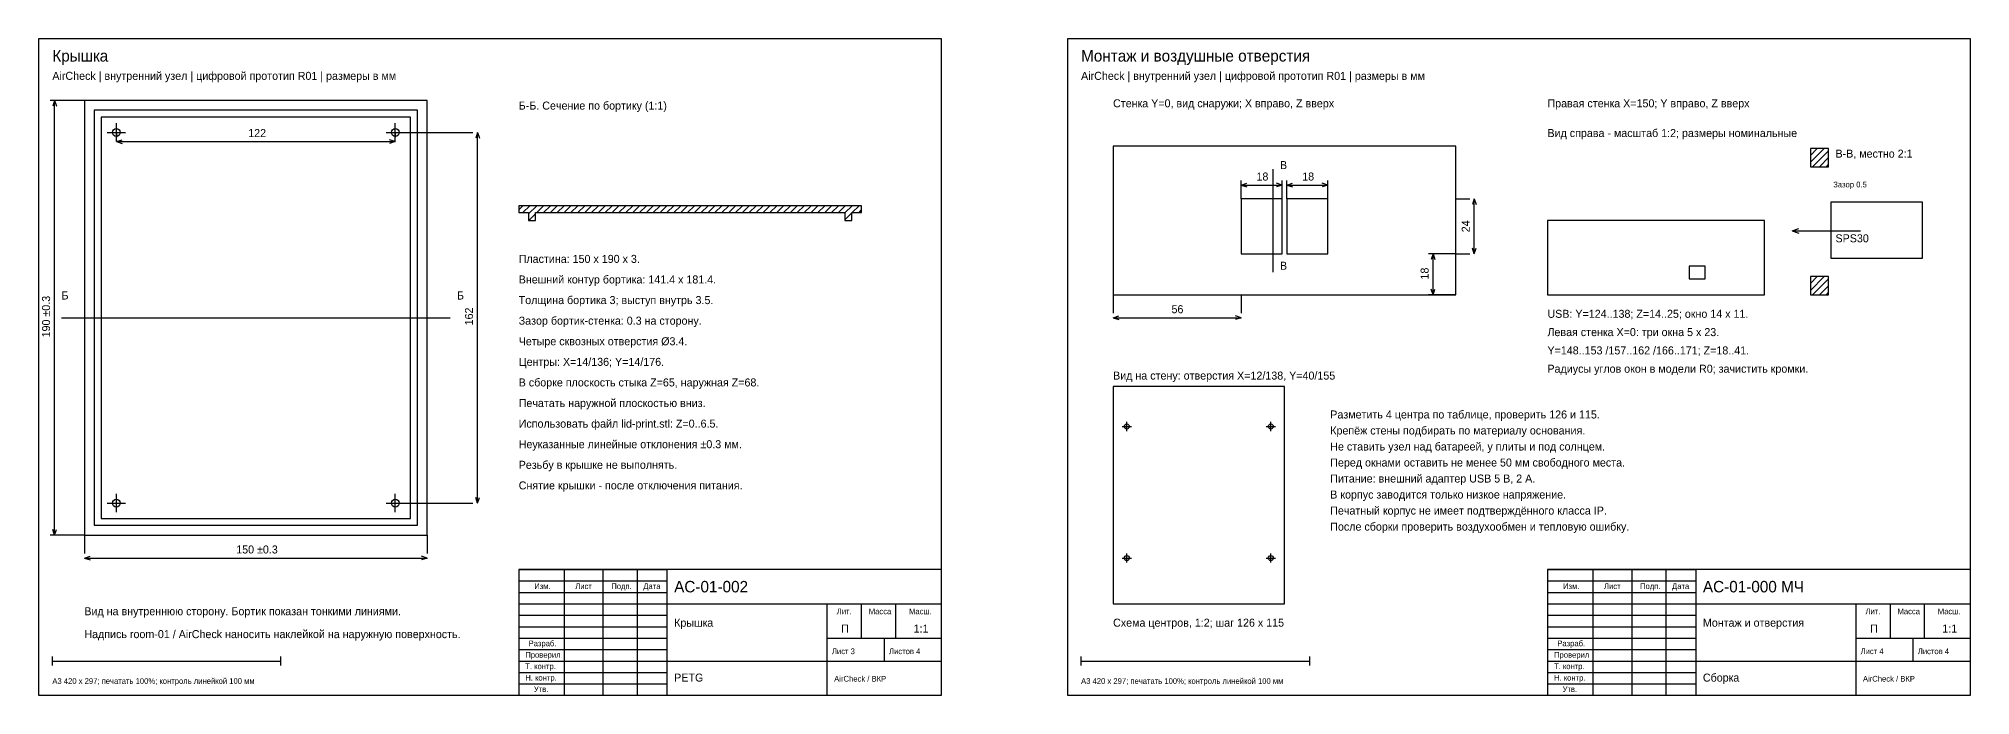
# Model space of a CAD drawing. Header units: millimetres. Extents: x 20 to 1765, y 5 to 292.
# Drawn here: x 920 to 1765, y 5 to 292 of the extents above; entities that cross this region are included whole.
import ezdxf

# ---------------------------------------------------------------- set-up
doc = ezdxf.new("R2010")
doc.units = ezdxf.units.MM
for name, color, linetype in [('D-CENTER', 7, 'Continuous'), ('D-DETAIL', 7, 'Continuous'), ('D-DIM', 7, 'Continuous'), ('D-OUTLINE', 7, 'Continuous'), ('D-REF', 7, 'Continuous'), ('D-TEXT', 7, 'Continuous')]:
    doc.layers.add(name, color=color, linetype=linetype)

msp = doc.modelspace()

# ---------------------------------------------------------------- linework, layer by layer
at = {"layer": 'D-CENTER'}
for p, q in [((954, 247), (954, 255)), ((1076, 247), (1076, 255)), ((950, 251), (958, 251)), ((1072, 251), (1080, 251)), ((1460, 190), (1460, 235)), ((930, 170), (1100, 170)), ((1394, 122.5), (1398, 122.5)), ((1396, 120.5), (1396, 124.5)), ((1457, 122.5), (1461, 122.5)), ((1459, 120.5), (1459, 124.5)), ((954, 85), (954, 93)), ((1076, 85), (1076, 93)), ((950, 89), (958, 89)), ((1072, 89), (1080, 89)), ((1394, 65), (1398, 65)), ((1396, 63), (1396, 67)), ((1457, 65), (1461, 65)), ((1459, 63), (1459, 67))]:
    msp.add_line(p, q, dxfattribs=at)
at = {"layer": 'D-DETAIL'}
for p, q in [((1085.7, 260.7), (944.3, 260.7)), ((944.3, 260.7), (944.3, 79.3)), ((1082.7, 257.7), (947.3, 257.7)), ((947.3, 257.7), (947.3, 82.3)), ((1082.7, 82.3), (1082.7, 257.7)), ((1085.7, 79.3), (1085.7, 260.7)), ((1695, 241), (1698, 244)), ((1695, 238), (1701, 244)), ((1696, 236), (1703, 243)), ((1699, 236), (1703, 240)), ((1702, 236), (1703, 237)), ((1130, 217.137), (1131.863, 219)), ((1131.863, 216), (1134.863, 219)), ((1134.3, 215.437), (1137.863, 219)), ((1134.363, 212.5), (1137.3, 215.437)), ((1137.863, 216), (1140.863, 219)), ((1140.863, 216), (1143.863, 219)), ((1143.863, 216), (1146.863, 219)), ((1146.863, 216), (1149.863, 219)), ((1149.863, 216), (1152.863, 219)), ((1152.863, 216), (1155.863, 219)), ((1155.863, 216), (1158.863, 219)), ((1158.863, 216), (1161.863, 219)), ((1161.863, 216), (1164.863, 219)), ((1164.863, 216), (1167.863, 219)), ((1167.863, 216), (1170.863, 219)), ((1170.863, 216), (1173.863, 219)), ((1173.863, 216), (1176.863, 219)), ((1176.863, 216), (1179.863, 219)), ((1179.863, 216), (1182.863, 219)), ((1182.863, 216), (1185.863, 219)), ((1185.863, 216), (1188.863, 219)), ((1188.863, 216), (1191.863, 219)), ((1191.863, 216), (1194.863, 219)), ((1194.863, 216), (1197.863, 219)), ((1197.863, 216), (1200.863, 219)), ((1200.863, 216), (1203.863, 219)), ((1203.863, 216), (1206.863, 219)), ((1206.863, 216), (1209.863, 219)), ((1209.863, 216), (1212.863, 219)), ((1212.863, 216), (1215.863, 219)), ((1215.863, 216), (1218.863, 219)), ((1218.863, 216), (1221.863, 219)), ((1221.863, 216), (1224.863, 219)), ((1224.863, 216), (1227.863, 219)), ((1227.863, 216), (1230.863, 219)), ((1230.863, 216), (1233.863, 219)), ((1233.863, 216), (1236.863, 219)), ((1236.863, 216), (1239.863, 219)), ((1239.863, 216), (1242.863, 219)), ((1242.863, 216), (1245.863, 219)), ((1245.863, 216), (1248.863, 219)), ((1248.863, 216), (1251.863, 219)), ((1251.863, 216), (1254.863, 219)), ((1254.863, 216), (1257.863, 219)), ((1257.863, 216), (1260.863, 219)), ((1260.863, 216), (1263.863, 219)), ((1263.863, 216), (1266.863, 219)), ((1266.863, 216), (1269.863, 219)), ((1269.863, 216), (1272.863, 219)), ((1272.7, 215.837), (1275.863, 219)), ((1272.7, 212.837), (1275.7, 215.837)), ((1275.363, 212.5), (1275.7, 212.837)), ((1275.863, 216), (1278.863, 219)), ((1278.863, 216), (1280, 217.137)), ((1695, 185), (1698, 188)), ((1695, 182), (1701, 188)), ((1696, 180), (1703, 187)), ((1699, 180), (1703, 184)), ((1702, 180), (1703, 181)), ((944.3, 79.3), (1085.7, 79.3)), ((947.3, 82.3), (1082.7, 82.3)), ((1130, 60), (1195, 60)), ((1150, 5), (1150, 60)), ((1167, 5), (1167, 60)), ((1182, 5), (1182, 60)), ((1580, 60), (1645, 60)), ((1600, 5), (1600, 60)), ((1617, 5), (1617, 60)), ((1632, 5), (1632, 60)), ((1130, 55), (1195, 55)), ((1580, 55), (1645, 55)), ((1130, 50), (1195, 50)), ((1130, 45), (1195, 45)), ((1580, 50), (1645, 50)), ((1580, 45), (1645, 45)), ((1130, 40), (1195, 40)), ((1130, 35), (1195, 35)), ((1580, 40), (1645, 40)), ((1580, 35), (1645, 35)), ((1130, 30), (1195, 30)), ((1580, 30), (1645, 30)), ((1130, 25), (1195, 25)), ((1130, 20), (1195, 20)), ((1580, 25), (1645, 25)), ((1580, 20), (1645, 20)), ((1130, 15), (1195, 15)), ((1130, 10), (1195, 10)), ((1580, 15), (1645, 15)), ((1580, 10), (1645, 10))]:
    msp.add_line(p, q, dxfattribs=at)
at = {"layer": 'D-DIM'}
for p, q in [((940, 265), (925, 265)), ((927, 265), (926.2, 262.5)), ((927, 75), (927, 265)), ((927, 265), (927.8, 262.5)), ((954, 251), (954, 249)), ((954, 247), (956.5, 247.8)), ((954, 247), (1076, 247)), ((954, 247), (956.5, 246.2)), ((1076, 247), (1073.5, 247.8)), ((1076, 247), (1073.5, 246.2)), ((1076, 251), (1076, 249)), ((1076, 251), (1110, 251)), ((1112, 251), (1111.2, 248.5)), ((1112, 89), (1112, 251)), ((1112, 251), (1112.8, 248.5)), ((1446, 222), (1446, 230)), ((1446, 228), (1448.5, 228.8)), ((1464, 228), (1461.5, 228.8)), ((1464, 222), (1464, 230)), ((1466, 222), (1466, 230)), ((1466, 228), (1468.5, 228.8)), ((1484, 228), (1481.5, 228.8)), ((1484, 222), (1484, 230)), ((1446, 228), (1464, 228)), ((1446, 228), (1448.5, 227.2)), ((1464, 228), (1461.5, 227.2)), ((1466, 228), (1484, 228)), ((1466, 228), (1468.5, 227.2)), ((1484, 228), (1481.5, 227.2)), ((1540, 222), (1546, 222)), ((1548, 222), (1547.2, 219.5)), ((1548, 198), (1548, 222)), ((1548, 222), (1548.8, 219.5)), ((1687, 208), (1690, 209)), ((1687, 208), (1717, 208)), ((1687, 208), (1690, 207)), ((1540, 198), (1528, 198)), ((1530, 198), (1529.2, 195.5)), ((1530, 180), (1530, 198)), ((1530, 198), (1530.8, 195.5)), ((1540, 198), (1546, 198)), ((1548, 198), (1547.2, 200.5)), ((1548, 198), (1548.8, 200.5)), ((1390, 180), (1390, 172)), ((1446, 180), (1446, 172)), ((1540, 180), (1528, 180)), ((1530, 180), (1529.2, 182.5)), ((1530, 180), (1530.8, 182.5)), ((1390, 170), (1392.5, 170.8)), ((1390, 170), (1446, 170)), ((1390, 170), (1392.5, 169.2)), ((1446, 170), (1443.5, 170.8)), ((1446, 170), (1443.5, 169.2)), ((1076, 89), (1110, 89)), ((1112, 89), (1111.2, 91.5)), ((1112, 89), (1112.8, 91.5)), ((927, 75), (926.2, 77.5)), ((927, 75), (927.8, 77.5)), ((940, 75), (925, 75)), ((940, 75), (940, 67)), ((1090, 75), (1090, 67)), ((940, 65), (942.5, 65.8)), ((940, 65), (1090, 65)), ((940, 65), (942.5, 64.2)), ((1090, 65), (1087.5, 65.8)), ((1090, 65), (1087.5, 64.2)), ((926, 18), (926, 22)), ((926, 20), (1026, 20)), ((1026, 18), (1026, 22)), ((1376, 18), (1376, 22)), ((1376, 20), (1476, 20)), ((1476, 18), (1476, 22))]:
    msp.add_line(p, q, dxfattribs=at)
at = {"layer": 'D-OUTLINE'}
for p, q in [((1315, 292), (920, 292)), ((920, 292), (920, 5)), ((1315, 5), (1315, 292)), ((1765, 292), (1370, 292)), ((1370, 292), (1370, 5)), ((1765, 5), (1765, 292)), ((1090, 265), (940, 265)), ((940, 265), (940, 75)), ((1090, 75), (1090, 265)), ((1540, 245), (1390, 245)), ((1390, 245), (1390, 180)), ((1540, 180), (1540, 245)), ((1703, 244), (1695, 244)), ((1695, 244), (1695, 236)), ((1703, 236), (1703, 244)), ((1695, 236), (1703, 236)), ((1464, 222), (1446, 222)), ((1446, 222), (1446, 198)), ((1464, 198), (1464, 222)), ((1484, 222), (1466, 222)), ((1466, 222), (1466, 198)), ((1484, 198), (1484, 222)), ((1130, 219), (1130, 217.44007)), ((1136.83051, 219), (1130, 219)), ((1130, 217.44007), (1130, 216)), ((1130, 216), (1132.15, 216)), ((1132.15, 216), (1134.3, 216)), ((1134.3, 216), (1134.3, 214.25)), ((1134.3, 214.25), (1134.3, 212.5)), ((1134.3, 212.5), (1135.8, 212.5)), ((1135.8, 212.5), (1137.3, 212.5)), ((1142.5865, 219), (1136.83051, 219)), ((1137.3, 216), (1140.0637, 216)), ((1137.3, 214.25), (1137.3, 216)), ((1137.3, 212.5), (1137.3, 214.25)), ((1140.0637, 216), (1142.5865, 216)), ((1142.63623, 219), (1142.5865, 219)), ((1142.5865, 216), (1142.63623, 216)), ((1142.68588, 219), (1142.63623, 219)), ((1142.63623, 216), (1142.68588, 216)), ((1142.74194, 219), (1142.68588, 219)), ((1142.68588, 216), (1142.74194, 216)), ((1142.79792, 219), (1142.74194, 219)), ((1142.74194, 216), (1142.79792, 216)), ((1142.85977, 219), (1142.79792, 219)), ((1142.79792, 216), (1142.85977, 216)), ((1142.92153, 219), (1142.85977, 219)), ((1142.85977, 216), (1142.92153, 216)), ((1142.98857, 219), (1142.92153, 219)), ((1142.92153, 216), (1142.98857, 216)), ((1143.05553, 219), (1142.98857, 219)), ((1142.98857, 216), (1143.05553, 216)), ((1143.12712, 219), (1143.05553, 219)), ((1143.05553, 216), (1143.12712, 216)), ((1143.19863, 219), (1143.12712, 219)), ((1143.12712, 216), (1143.19863, 216)), ((1143.27407, 219), (1143.19863, 219)), ((1143.19863, 216), (1143.27407, 216)), ((1143.34944, 219), (1143.27407, 219)), ((1143.27407, 216), (1143.34944, 216)), ((1143.428, 219), (1143.34944, 219)), ((1143.34944, 216), (1143.428, 216)), ((1143.50652, 219), (1143.428, 219)), ((1143.428, 216), (1143.50652, 216)), ((1143.58745, 219), (1143.50652, 219)), ((1143.50652, 216), (1143.58745, 216)), ((1143.66835, 219), (1143.58745, 219)), ((1143.58745, 216), (1143.66835, 216)), ((1143.75087, 219), (1143.66835, 219)), ((1143.66835, 216), (1143.75087, 216)), ((1143.83337, 219), (1143.75087, 219)), ((1143.75087, 216), (1143.83337, 216)), ((1143.91669, 219), (1143.83337, 219)), ((1143.83337, 216), (1143.91669, 216)), ((1144, 219), (1143.91669, 219)), ((1143.91669, 216), (1144, 216)), ((1144.08331, 219), (1144, 219)), ((1144, 216), (1144.08331, 216)), ((1144.16663, 219), (1144.08331, 219)), ((1144.08331, 216), (1144.16663, 216)), ((1144.24913, 219), (1144.16663, 219)), ((1144.16663, 216), (1144.24913, 216)), ((1144.33165, 219), (1144.24913, 219)), ((1144.24913, 216), (1144.33165, 216)), ((1144.41255, 219), (1144.33165, 219)), ((1144.33165, 216), (1144.41255, 216)), ((1144.49348, 219), (1144.41255, 219)), ((1144.41255, 216), (1144.49348, 216)), ((1144.572, 219), (1144.49348, 219)), ((1144.49348, 216), (1144.572, 216)), ((1144.65056, 219), (1144.572, 219)), ((1144.572, 216), (1144.65056, 216)), ((1144.72593, 219), (1144.65056, 219)), ((1144.65056, 216), (1144.72593, 216)), ((1144.80137, 219), (1144.72593, 219)), ((1144.72593, 216), (1144.80137, 216)), ((1144.87288, 219), (1144.80137, 219)), ((1144.80137, 216), (1144.87288, 216)), ((1144.94447, 219), (1144.87288, 219)), ((1144.87288, 216), (1144.94447, 216)), ((1145.01143, 219), (1144.94447, 219)), ((1144.94447, 216), (1145.01143, 216)), ((1145.07847, 219), (1145.01143, 219)), ((1145.01143, 216), (1145.07847, 216)), ((1145.14023, 219), (1145.07847, 219)), ((1145.07847, 216), (1145.14023, 216)), ((1145.20208, 219), (1145.14023, 219)), ((1145.14023, 216), (1145.20208, 216)), ((1145.25806, 219), (1145.20208, 219)), ((1145.20208, 216), (1145.25806, 216)), ((1145.31412, 219), (1145.25806, 219)), ((1145.25806, 216), (1145.31412, 216)), ((1205, 219), (1145.31412, 219)), ((1145.31412, 216), (1205, 216)), ((1264.68588, 219), (1205, 219)), ((1205, 216), (1264.68588, 216)), ((1264.74194, 219), (1264.68588, 219)), ((1264.68588, 216), (1264.74194, 216)), ((1264.79791, 219), (1264.74194, 219)), ((1264.74194, 216), (1264.79791, 216)), ((1264.85976, 219), (1264.79791, 219)), ((1264.79791, 216), (1264.85976, 216)), ((1264.92152, 219), (1264.85976, 219)), ((1264.85976, 216), (1264.92152, 216)), ((1264.98857, 219), (1264.92152, 219)), ((1264.92152, 216), (1264.98857, 216)), ((1265.05553, 219), (1264.98857, 219)), ((1264.98857, 216), (1265.05553, 216)), ((1265.12711, 219), (1265.05553, 219)), ((1265.05553, 216), (1265.12711, 216)), ((1265.19862, 219), (1265.12711, 219)), ((1265.12711, 216), (1265.19862, 216)), ((1265.27407, 219), (1265.19862, 219)), ((1265.19862, 216), (1265.27407, 216)), ((1265.34944, 219), (1265.27407, 219)), ((1265.27407, 216), (1265.34944, 216)), ((1265.42801, 219), (1265.34944, 219)), ((1265.34944, 216), (1265.42801, 216)), ((1265.50652, 219), (1265.42801, 219)), ((1265.42801, 216), (1265.50652, 216)), ((1265.58745, 219), (1265.50652, 219)), ((1265.50652, 216), (1265.58745, 216)), ((1265.66835, 219), (1265.58745, 219)), ((1265.58745, 216), (1265.66835, 216)), ((1265.75087, 219), (1265.66835, 219)), ((1265.66835, 216), (1265.75087, 216)), ((1265.83337, 219), (1265.75087, 219)), ((1265.75087, 216), (1265.83337, 216)), ((1265.91669, 219), (1265.83337, 219)), ((1265.83337, 216), (1265.91669, 216)), ((1266, 219), (1265.91669, 219)), ((1265.91669, 216), (1266, 216)), ((1266.08331, 219), (1266, 219)), ((1266, 216), (1266.08331, 216)), ((1266.16663, 219), (1266.08331, 219)), ((1266.08331, 216), (1266.16663, 216)), ((1266.24913, 219), (1266.16663, 219)), ((1266.16663, 216), (1266.24913, 216)), ((1266.33165, 219), (1266.24913, 219)), ((1266.24913, 216), (1266.33165, 216)), ((1266.41255, 219), (1266.33165, 219)), ((1266.33165, 216), (1266.41255, 216)), ((1266.49348, 219), (1266.41255, 219)), ((1266.41255, 216), (1266.49348, 216)), ((1266.57199, 219), (1266.49348, 219)), ((1266.49348, 216), (1266.57199, 216)), ((1266.65056, 219), (1266.57199, 219)), ((1266.57199, 216), (1266.65056, 216)), ((1266.72593, 219), (1266.65056, 219)), ((1266.65056, 216), (1266.72593, 216)), ((1266.80138, 219), (1266.72593, 219)), ((1266.72593, 216), (1266.80138, 216)), ((1266.87289, 219), (1266.80138, 219)), ((1266.80138, 216), (1266.87289, 216)), ((1266.94447, 219), (1266.87289, 219)), ((1266.87289, 216), (1266.94447, 216)), ((1267.01143, 219), (1266.94447, 219)), ((1266.94447, 216), (1267.01143, 216)), ((1267.07848, 219), (1267.01143, 219)), ((1267.01143, 216), (1267.07848, 216)), ((1267.14024, 219), (1267.07848, 219)), ((1267.07848, 216), (1267.14024, 216)), ((1267.20209, 219), (1267.14024, 219)), ((1267.14024, 216), (1267.20209, 216)), ((1267.25806, 219), (1267.20209, 219)), ((1267.20209, 216), (1267.25806, 216)), ((1267.31412, 219), (1267.25806, 219)), ((1267.25806, 216), (1267.31412, 216)), ((1267.36377, 219), (1267.31412, 219)), ((1267.31412, 216), (1267.36377, 216)), ((1267.4135, 219), (1267.36377, 219)), ((1267.36377, 216), (1267.4135, 216)), ((1273.16949, 219), (1267.4135, 219)), ((1267.4135, 216), (1269.9363, 216)), ((1269.9363, 216), (1272.7, 216)), ((1272.7, 216), (1272.7, 214.25)), ((1272.7, 214.25), (1272.7, 212.5)), ((1272.7, 212.5), (1274.2, 212.5)), ((1280, 219), (1273.16949, 219)), ((1274.2, 212.5), (1275.7, 212.5)), ((1275.7, 216), (1277.85, 216)), ((1275.7, 214.25), (1275.7, 216)), ((1275.7, 212.5), (1275.7, 214.25)), ((1277.85, 216), (1280, 216)), ((1280, 217.44007), (1280, 219)), ((1280, 216), (1280, 217.44007)), ((1675, 212.5), (1580, 212.5)), ((1580, 212.5), (1580, 180)), ((1675, 180), (1675, 212.5)), ((1446, 198), (1464, 198)), ((1466, 198), (1484, 198)), ((1649, 192.5), (1642, 192.5)), ((1642, 192.5), (1642, 187)), ((1642, 187), (1649, 187)), ((1649, 187), (1649, 192.5)), ((1703, 188), (1695, 188)), ((1695, 188), (1695, 180)), ((1703, 180), (1703, 188)), ((1390, 180), (1540, 180)), ((1580, 180), (1675, 180)), ((1695, 180), (1703, 180)), ((1465, 140), (1390, 140)), ((1390, 140), (1390, 45)), ((1465, 45), (1465, 140)), ((940, 75), (1090, 75)), ((1315, 60), (1130, 60)), ((1130, 60), (1130, 5)), ((1195, 5), (1195, 60)), ((1315, 5), (1315, 60)), ((1765, 60), (1580, 60)), ((1580, 60), (1580, 5)), ((1645, 5), (1645, 60)), ((1765, 5), (1765, 60)), ((1195, 45), (1315, 45)), ((1265, 5), (1265, 45)), ((1280, 30), (1280, 45)), ((1295, 30), (1295, 45)), ((1390, 45), (1465, 45)), ((1645, 45), (1765, 45)), ((1715, 5), (1715, 45)), ((1730, 30), (1730, 45)), ((1745, 30), (1745, 45)), ((1265, 30), (1315, 30)), ((1290, 20), (1290, 30)), ((1715, 30), (1765, 30)), ((1740, 20), (1740, 30)), ((1195, 20), (1315, 20)), ((1645, 20), (1765, 20)), ((920, 5), (1315, 5)), ((1130, 5), (1315, 5)), ((1370, 5), (1765, 5)), ((1580, 5), (1765, 5))]:
    msp.add_line(p, q, dxfattribs=at)
for centre, radius in [((954, 251), 1.7), ((1076, 251), 1.7), ((1396, 122.5), 1.125), ((1459, 122.5), 1.125), ((954, 89), 1.7), ((1076, 89), 1.7), ((1396, 65), 1.125), ((1459, 65), 1.125)]:
    msp.add_circle(centre, radius, dxfattribs=at)
at = {"layer": 'D-REF'}
for p, q in [((1744, 220.6), (1704, 220.6)), ((1704, 220.6), (1704, 196)), ((1744, 196), (1744, 220.6)), ((1704, 196), (1744, 196))]:
    msp.add_line(p, q, dxfattribs=at)

# ---------------------------------------------------------------- texts
at = {"layer": 'D-TEXT'}
for s, height, p in [('Крышка', 5, (926, 282)), ('Монтаж и воздушные отверстия', 5, (1376, 282)), ('AirCheck | внутренний узел | цифровой прототип R01 | размеры в мм', 3.5, (926, 274)), ('AirCheck | внутренний узел | цифровой прототип R01 | размеры в мм', 3.5, (1376, 274)), ('Б-Б. Сечение по бортику (1:1)', 3.5, (1130, 261)), ('Стенка Y=0, вид снаружи; X вправо, Z вверх', 3.5, (1390, 262)), ('Правая стенка X=150; Y вправо, Z вверх', 3.5, (1580, 262)), ('122', 3.5, (1011.675, 249)), ('Вид справа - масштаб 1:2; размеры номинальные', 3.5, (1580, 249)), ('В', 3.5, (1463, 235)), ('В-В, местно 2:1', 3.5, (1706, 240)), ('18', 3.5, (1452.725, 230)), ('18', 3.5, (1472.725, 230)), ('Зазор 0.5', 2.5, (1705, 227)), ('SPS30', 3.5, (1706, 203)), ('Пластина: 150 x 190 x 3.', 3.5, (1130, 194)), ('В', 3.5, (1463, 191)), ('Внешний контур бортика: 141.4 x 181.4.', 3.5, (1130, 185)), ('Б', 3.5, (930, 178)), ('Б', 3.5, (1103, 178)), ('Толщина бортика 3; выступ внутрь 3.5.', 3.5, (1130, 176)), ('Зазор бортик-стенка: 0.3 на сторону.', 3.5, (1130, 167)), ('56', 3.5, (1415.55, 172)), ('USB: Y=124..138; Z=14..25; окно 14 x 11.', 3.5, (1580, 170)), ('Четыре сквозных отверстия Ø3.4.', 3.5, (1130, 158)), ('Левая стенка X=0: три окна 5 x 23.', 3.5, (1580, 162)), ('Центры: X=14/136; Y=14/176.', 3.5, (1130, 149)), ('Y=148..153 /157..162 /166..171; Z=18..41.', 3.5, (1580, 154)), ('В сборке плоскость стыка Z=65, наружная Z=68.', 3.5, (1130, 140)), ('Вид на стену: отверстия X=12/138, Y=40/155', 3.5, (1390, 143)), ('Радиусы углов окон в модели R0; зачистить кромки.', 3.5, (1580, 146)), ('Печатать наружной плоскостью вниз.', 3.5, (1130, 131)), ('Разметить 4 центра по таблице, проверить 126 и 115.', 3.5, (1485, 126)), ('Использовать файл lid-print.stl: Z=0..6.5.', 3.5, (1130, 122)), ('Крепёж стены подбирать по материалу основания.', 3.5, (1485, 119)), ('Неуказанные линейные отклонения ±0.3 мм.', 3.5, (1130, 113)), ('Не ставить узел над батареей, у плиты и под солнцем.', 3.5, (1485, 112)), ('Резьбу в крышке не выполнять.', 3.5, (1130, 104)), ('Перед окнами оставить не менее 50 мм свободного места.', 3.5, (1485, 105)), ('Питание: внешний адаптер USB 5 В, 2 А.', 3.5, (1485, 98)), ('Снятие крышки - после отключения питания.', 3.5, (1130, 95)), ('В корпус заводится только низкое напряжение.', 3.5, (1485, 91)), ('Печатный корпус не имеет подтверждённого класса IP.', 3.5, (1485, 84)), ('После сборки проверить воздухообмен и тепловую ошибку.', 3.5, (1485, 77)), ('150 ±0.3', 3.5, (1006.425, 67)), ('Изм.', 2.5, (1136.8125, 51.45)), ('Лист', 2.5, (1154.75, 51.45)), ('Подп.', 2.5, (1170.5, 51.45)), ('Дата', 2.5, (1184.5, 51.45)), ('AC-01-002', 5, (1198, 50)), ('Изм.', 2.5, (1586.8125, 51.45)), ('Лист', 2.5, (1604.75, 51.45)), ('Подп.', 2.5, (1620.5, 51.45)), ('Дата', 2.5, (1634.5, 51.45)), ('AC-01-000 МЧ', 5, (1648, 50)), ('Вид на внутреннюю сторону. Бортик показан тонкими линиями.', 3.5, (940, 40)), ('Лит.', 2.5, (1269.125, 40.45)), ('Масса', 2.5, (1283.125, 40.45)), ('Масш.', 2.5, (1300.75, 40.45)), ('Лит.', 2.5, (1719.125, 40.45)), ('Масса', 2.5, (1733.125, 40.45)), ('Масш.', 2.5, (1750.75, 40.45)), ('Крышка', 3.5, (1198, 35)), ('П', 3.5, (1271.1, 32.45)), ('1:1', 3.5, (1302.725, 32.45)), ('Схема центров, 1:2; шаг 126 x 115', 3.5, (1390, 35)), ('Монтаж и отверстия', 3.5, (1648, 35)), ('П', 3.5, (1721.1, 32.45)), ('1:1', 3.5, (1752.725, 32.45)), ('Надпись room-01 / AirCheck наносить наклейкой на наружную поверхность.', 3.5, (940, 30)), ('Разраб.', 2.5, (1134.3125, 26.45)), ('Лист 3', 2.5, (1267, 23)), ('Листов 4', 2.5, (1292, 23)), ('Разраб.', 2.5, (1584.3125, 26.45)), ('Лист 4', 2.5, (1717, 23)), ('Листов 4', 2.5, (1742, 23)), ('Т. контр.', 2.5, (1132.875, 16.45)), ('Проверил', 2.5, (1132.875, 21.45)), ('Т. контр.', 2.5, (1582.875, 16.45)), ('Проверил', 2.5, (1582.875, 21.45)), ('А3 420 x 297; печатать 100%; контроль линейкой 100 мм', 2.5, (926, 10)), ('Н. контр.', 2.5, (1132.875, 11.45)), ('Утв.', 2.5, (1136.625, 6.45)), ('PETG', 3.5, (1198, 11)), ('AirCheck / ВКР', 2.5, (1268, 11)), ('А3 420 x 297; печатать 100%; контроль линейкой 100 мм', 2.5, (1376, 10)), ('Н. контр.', 2.5, (1582.875, 11.45)), ('Утв.', 2.5, (1586.625, 6.45)), ('Сборка', 3.5, (1648, 11)), ('AirCheck / ВКР', 2.5, (1718, 11))]:
    msp.add_text(s, height=height, dxfattribs=at).set_placement(p)
for s, p in [('24', (1546, 207.375)), ('18', (1528, 186.725)), ('190 ±0.3', (925, 161.425)), ('162', (1110, 166.675))]:
    msp.add_text(s, height=3.5, rotation=90, dxfattribs=at).set_placement(p)

doc.saveas('drawing.dxf')
